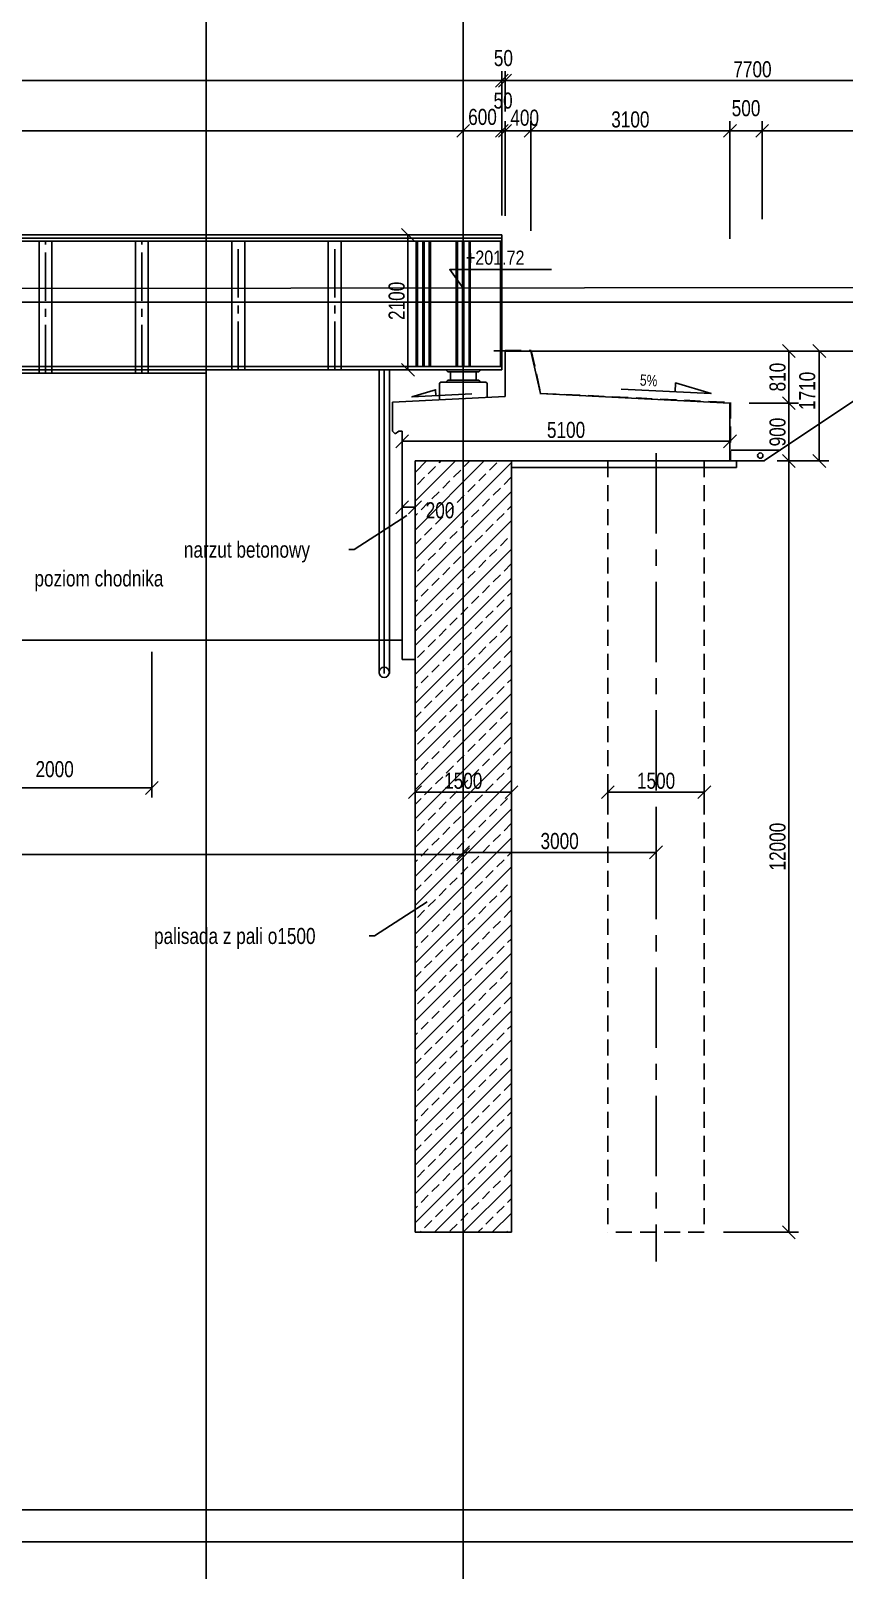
# Model space of a CAD drawing. Header units: millimetres. Extents: x -1069826 to 2704411, y -432732 to 412301.
# Drawn here: x 345109 to 357764, y -39423 to -15473 of the extents above; entities that cross this region are included whole.
import ezdxf
from ezdxf.enums import TextEntityAlignment as Align

# ---------------------------------------------------------------- set-up
doc = ezdxf.new("R2010")
doc.units = ezdxf.units.MM
doc.header["$LTSCALE"] = 1000
doc.header["$MEASUREMENT"] = 0
for name, pattern in [('CENTER', [2, 1.25, -0.25, 0.25, -0.25]), ('CENTER2', [1.125, 0.75, -0.125, 0.125, -0.125]), ('HIDDEN', [0.375, 0.25, -0.125])]:
    doc.linetypes.add(name, pattern=pattern)
for name, color, linetype in [('0-RA0-W', 7, 'Continuous'), ('0-RAM-L', 7, 'Continuous'), ('0-RAM-T', 7, 'Continuous'), ('0-T', 7, 'Continuous'), ('0-T0-T', 7, 'Continuous'), ('00XX00-S', 7, 'Continuous'), ('WIADUKT', 7, 'Continuous')]:
    doc.layers.add(name, color=color, linetype=linetype)
doc.styles.add('CDMSTYLE', font='CDMSIMPL', dxfattribs={"width": 0.8, "bigfont": 'CDMBIGPL'})
doc.dimstyles.new('CDMOG-MM-100', dxfattribs={"dimscale": 100, "dimtxt": 2.5, "dimasz": 2, "dimexe": 1.5, "dimexo": 3, "dimgap": 0.5, "dimtad": 1, "dimdec": 0, "dimrnd": 1, "dimzin": 1, "dimdsep": 46, "dimtxsty": 'CDMSTYLE', "dimblk": 'OBLIQUE', "dimblk1": 'OBLIQUE', "dimblk2": 'OBLIQUE', "dimsah": 1, "dimcen": -2.5, "dimclrd": 9, "dimclre": 9, "dimclrt": 9, "dimadec": 0, "dimazin": 0, "dimtfac": 1, "dimtmove": 2, "dimatfit": 3, "dimldrblk": 'OBLIQUE', "dimfxl": 1, "dimtvp": 1, "dimtolj": 1, "dimtzin": 0, "dimarcsym": 0})

# ---------------------------------------------------------------- blocks, each defined once
blk = doc.blocks.new('_OBLIQUE')
at = {"color": 0, "linetype": 'ByBlock'}
blk.add_line((-0.5, -0.5), (0.5, 0.5), dxfattribs=at)
blk = doc.blocks.new('*D419')
at = {"color": 9, "linetype": 'ByBlock', "transparency": 16777216}
for p, q in [((356812, -22166), (357053, -22166)), ((356903, -34166), (356903, -22166)), ((355887, -34166), (357053, -34166))]:
    blk.add_line(p, q, dxfattribs=at)
at = {"layer": 'Defpoints', "color": 0, "linetype": 'ByBlock', "transparency": 16777216}
for p in [(356512, -22166), (356903, -22166), (355587, -34166)]:
    blk.add_point(p, dxfattribs=at)
at = {"color": 9, "linetype": 'ByBlock', "transparency": 16777216, "xscale": 200, "yscale": 200, "zscale": 200}
for p, rotation in [((356903, -22166), 90), ((356903, -34166), 270)]:
    blk.add_blockref('_OBLIQUE', p, dxfattribs=dict(at, rotation=rotation))
at = {"color": 9, "linetype": 'ByBlock', "transparency": 16777216, "insert": (356728, -28166), "char_height": 250, "attachment_point": 5, "rotation": 90, "style": 'CDMSTYLE'}
blk.add_mtext('\\A1;12000', dxfattribs=at)
blk = doc.blocks.new('*D395')
at = {"color": 9, "linetype": 'ByBlock', "transparency": 16777216}
for p, q in [((346992, -25133), (346992, -27403)), ((343741, -26498), (343741, -27403)), ((346992, -27253), (343741, -27253))]:
    blk.add_line(p, q, dxfattribs=at)
at = {"layer": 'Defpoints', "color": 0, "linetype": 'ByBlock', "transparency": 16777216}
for p in [(346992, -24833), (343741, -26198), (343741, -27253)]:
    blk.add_point(p, dxfattribs=at)
at = {"color": 9, "linetype": 'ByBlock', "transparency": 16777216, "xscale": 200, "yscale": 200, "zscale": 200, "rotation": 180}
blk.add_blockref('_OBLIQUE', (343741, -27253), dxfattribs=at)
at = {"color": 9, "linetype": 'ByBlock', "transparency": 16777216, "xscale": 200, "yscale": 200, "zscale": 200}
blk.add_blockref('_OBLIQUE', (346992, -27253), dxfattribs=at)
at = {"color": 9, "linetype": 'ByBlock', "transparency": 16777216, "insert": (345480, -26962), "char_height": 250, "attachment_point": 5, "style": 'CDMSTYLE'}
blk.add_mtext('\\A1;2000', dxfattribs=at)
blk = doc.blocks.new('*D410')
at = {"color": 9, "linetype": 'ByBlock', "transparency": 16777216}
for p, q in [((351837, -27466), (351837, -28437)), ((320837, -28287), (351837, -28287))]:
    blk.add_line(p, q, dxfattribs=at)
at = {"layer": 'Defpoints', "color": 0, "linetype": 'ByBlock', "transparency": 16777216}
for p in [(351837, -27166), (320837, -27321), (351837, -28287)]:
    blk.add_point(p, dxfattribs=at)
at = {"color": 9, "linetype": 'ByBlock', "transparency": 16777216, "xscale": 200, "yscale": 200, "zscale": 200, "rotation": 180}
blk.add_blockref('_OBLIQUE', (320837, -28287), dxfattribs=at)
at = {"color": 9, "linetype": 'ByBlock', "transparency": 16777216, "xscale": 200, "yscale": 200, "zscale": 200}
blk.add_blockref('_OBLIQUE', (351837, -28287), dxfattribs=at)
at = {"color": 9, "linetype": 'ByBlock', "transparency": 16777216, "insert": (336337, -28112), "char_height": 250, "attachment_point": 5, "style": 'CDMSTYLE'}
blk.add_mtext('\\A1;31000', dxfattribs=at)
blk = doc.blocks.new('*D422')
at = {"color": 9, "linetype": 'ByBlock', "transparency": 16777216}
for p, q in [((351837, -27589), (351837, -28405)), ((354837, -27589), (354837, -28405)), ((354837, -28255), (351837, -28255))]:
    blk.add_line(p, q, dxfattribs=at)
at = {"layer": 'Defpoints', "color": 0, "linetype": 'ByBlock', "transparency": 16777216}
for p in [(351837, -27289), (354837, -27289), (351837, -28255)]:
    blk.add_point(p, dxfattribs=at)
at = {"color": 9, "linetype": 'ByBlock', "transparency": 16777216, "xscale": 200, "yscale": 200, "zscale": 200, "rotation": 180}
blk.add_blockref('_OBLIQUE', (351837, -28255), dxfattribs=at)
at = {"color": 9, "linetype": 'ByBlock', "transparency": 16777216, "xscale": 200, "yscale": 200, "zscale": 200}
blk.add_blockref('_OBLIQUE', (354837, -28255), dxfattribs=at)
at = {"color": 9, "linetype": 'ByBlock', "transparency": 16777216, "insert": (353337, -28080), "char_height": 250, "attachment_point": 5, "style": 'CDMSTYLE'}
blk.add_mtext('\\A1;3000', dxfattribs=at)
blk = doc.blocks.new('*D421')
at = {"color": 9, "linetype": 'ByBlock', "transparency": 16777216}
for p, q in [((354087, -27458), (354087, -27168)), ((355587, -27458), (355587, -27168)), ((355587, -27318), (354087, -27318))]:
    blk.add_line(p, q, dxfattribs=at)
at = {"layer": 'Defpoints', "color": 0, "linetype": 'ByBlock', "transparency": 16777216}
for p in [(354087, -27318), (354087, -27758), (355587, -27758)]:
    blk.add_point(p, dxfattribs=at)
at = {"color": 9, "linetype": 'ByBlock', "transparency": 16777216, "xscale": 200, "yscale": 200, "zscale": 200, "rotation": 180}
blk.add_blockref('_OBLIQUE', (354087, -27318), dxfattribs=at)
at = {"color": 9, "linetype": 'ByBlock', "transparency": 16777216, "xscale": 200, "yscale": 200, "zscale": 200}
blk.add_blockref('_OBLIQUE', (355587, -27318), dxfattribs=at)
at = {"color": 9, "linetype": 'ByBlock', "transparency": 16777216, "insert": (354837, -27143), "char_height": 250, "attachment_point": 5, "style": 'CDMSTYLE'}
blk.add_mtext('\\A1;1500', dxfattribs=at)
blk = doc.blocks.new('*D420')
at = {"color": 9, "linetype": 'ByBlock', "transparency": 16777216}
for p, q in [((351087, -27458), (351087, -27168)), ((352587, -27458), (352587, -27168)), ((352587, -27318), (351087, -27318))]:
    blk.add_line(p, q, dxfattribs=at)
at = {"layer": 'Defpoints', "color": 0, "linetype": 'ByBlock', "transparency": 16777216}
for p in [(351087, -27318), (351087, -27758), (352587, -27758)]:
    blk.add_point(p, dxfattribs=at)
at = {"color": 9, "linetype": 'ByBlock', "transparency": 16777216, "xscale": 200, "yscale": 200, "zscale": 200, "rotation": 180}
blk.add_blockref('_OBLIQUE', (351087, -27318), dxfattribs=at)
at = {"color": 9, "linetype": 'ByBlock', "transparency": 16777216, "xscale": 200, "yscale": 200, "zscale": 200}
blk.add_blockref('_OBLIQUE', (352587, -27318), dxfattribs=at)
at = {"color": 9, "linetype": 'ByBlock', "transparency": 16777216, "insert": (351837, -27143), "char_height": 250, "attachment_point": 5, "style": 'CDMSTYLE'}
blk.add_mtext('\\A1;1500', dxfattribs=at)
blk = doc.blocks.new('*D405')
at = {"color": 9, "linetype": 'ByBlock', "transparency": 16777216}
for p, q in [((320237, -16579), (320237, -16099)), ((320237, -16249), (352437, -16249)), ((352437, -17213), (352437, -16099))]:
    blk.add_line(p, q, dxfattribs=at)
at = {"layer": 'Defpoints', "color": 0, "linetype": 'ByBlock', "transparency": 16777216}
for p in [(352437, -16249), (320237, -16879), (352437, -17513)]:
    blk.add_point(p, dxfattribs=at)
at = {"color": 9, "linetype": 'ByBlock', "transparency": 16777216, "xscale": 200, "yscale": 200, "zscale": 200, "rotation": 180}
blk.add_blockref('_OBLIQUE', (320237, -16249), dxfattribs=at)
at = {"color": 9, "linetype": 'ByBlock', "transparency": 16777216, "xscale": 200, "yscale": 200, "zscale": 200}
blk.add_blockref('_OBLIQUE', (352437, -16249), dxfattribs=at)
at = {"color": 9, "linetype": 'ByBlock', "transparency": 16777216, "insert": (336337, -16074), "char_height": 250, "attachment_point": 5, "style": 'CDMSTYLE'}
blk.add_mtext('\\A1;\\C1;32200', dxfattribs=at)
blk = doc.blocks.new('*D397')
at = {"color": 9, "linetype": 'ByBlock', "transparency": 16777216}
for p, q in [((351837, -17731), (351837, -16879)), ((320837, -17029), (351837, -17029))]:
    blk.add_line(p, q, dxfattribs=at)
at = {"layer": 'Defpoints', "color": 0, "linetype": 'ByBlock', "transparency": 16777216}
for p in [(351837, -17029), (320837, -18031), (351837, -18031)]:
    blk.add_point(p, dxfattribs=at)
at = {"color": 9, "linetype": 'ByBlock', "transparency": 16777216, "xscale": 200, "yscale": 200, "zscale": 200, "rotation": 180}
blk.add_blockref('_OBLIQUE', (320837, -17029), dxfattribs=at)
at = {"color": 9, "linetype": 'ByBlock', "transparency": 16777216, "xscale": 200, "yscale": 200, "zscale": 200}
blk.add_blockref('_OBLIQUE', (351837, -17029), dxfattribs=at)
at = {"color": 9, "linetype": 'ByBlock', "transparency": 16777216, "insert": (336337, -16854), "char_height": 250, "attachment_point": 5, "style": 'CDMSTYLE'}
blk.add_mtext('\\A1;\\C1;31000', dxfattribs=at)
blk = doc.blocks.new('A$C5BA010C1')
at = {"layer": '0-T', "color": 1, "linetype": 'Continuous'}
blk.add_circle((84, 84), 83.7, dxfattribs=at)
blk = doc.blocks.new('*D435')
at = {"color": 9, "linetype": 'ByBlock', "transparency": 16777216}
for p, q in [((351837, -17731), (351837, -16879)), ((352437, -18348), (352437, -16879)), ((352437, -17029), (351837, -17029))]:
    blk.add_line(p, q, dxfattribs=at)
at = {"layer": 'Defpoints', "color": 0, "linetype": 'ByBlock', "transparency": 16777216}
for p in [(351837, -17029), (351837, -18031), (352437, -18648)]:
    blk.add_point(p, dxfattribs=at)
at = {"color": 9, "linetype": 'ByBlock', "transparency": 16777216, "xscale": 200, "yscale": 200, "zscale": 200, "rotation": 180}
blk.add_blockref('_OBLIQUE', (351837, -17029), dxfattribs=at)
at = {"color": 9, "linetype": 'ByBlock', "transparency": 16777216, "xscale": 200, "yscale": 200, "zscale": 200}
blk.add_blockref('_OBLIQUE', (352437, -17029), dxfattribs=at)
at = {"color": 9, "linetype": 'ByBlock', "transparency": 16777216, "insert": (352137, -16815), "char_height": 250, "attachment_point": 5, "style": 'CDMSTYLE'}
blk.add_mtext('\\A1;600', dxfattribs=at)
blk = doc.blocks.new('*D434')
at = {"color": 9, "linetype": 'ByBlock', "transparency": 16777216}
for p, q in [((352487, -18354), (352487, -16879)), ((352437, -17029), (352237, -17029)), ((352437, -17029), (352487, -17029)), ((352437, -17029), (352487, -17029)), ((352487, -17029), (352687, -17029))]:
    blk.add_line(p, q, dxfattribs=at)
at = {"layer": 'Defpoints', "color": 0, "linetype": 'ByBlock', "transparency": 16777216}
for p in [(352487, -17029), (352437, -18648), (352487, -18654)]:
    blk.add_point(p, dxfattribs=at)
at = {"color": 9, "linetype": 'ByBlock', "transparency": 16777216, "xscale": 200, "yscale": 200, "zscale": 200}
blk.add_blockref('_OBLIQUE', (352437, -17029), dxfattribs=at)
at = {"color": 9, "linetype": 'ByBlock', "transparency": 16777216, "xscale": 200, "yscale": 200, "zscale": 200, "rotation": 180}
blk.add_blockref('_OBLIQUE', (352487, -17029), dxfattribs=at)
at = {"color": 9, "linetype": 'ByBlock', "transparency": 16777216, "insert": (352457, -16561), "char_height": 250, "attachment_point": 5, "style": 'CDMSTYLE'}
blk.add_mtext('\\A1;50', dxfattribs=at)
blk = doc.blocks.new('*D433')
at = {"color": 9, "linetype": 'ByBlock', "transparency": 16777216}
for p, q in [((352887, -18586), (352887, -16879)), ((352487, -17029), (352887, -17029))]:
    blk.add_line(p, q, dxfattribs=at)
at = {"layer": 'Defpoints', "color": 0, "linetype": 'ByBlock', "transparency": 16777216}
for p in [(352887, -17029), (352887, -18886), (352487, -20456)]:
    blk.add_point(p, dxfattribs=at)
at = {"color": 9, "linetype": 'ByBlock', "transparency": 16777216, "xscale": 200, "yscale": 200, "zscale": 200, "rotation": 180}
blk.add_blockref('_OBLIQUE', (352487, -17029), dxfattribs=at)
at = {"color": 9, "linetype": 'ByBlock', "transparency": 16777216, "xscale": 200, "yscale": 200, "zscale": 200}
blk.add_blockref('_OBLIQUE', (352887, -17029), dxfattribs=at)
at = {"color": 9, "linetype": 'ByBlock', "transparency": 16777216, "insert": (352793, -16827), "char_height": 250, "attachment_point": 5, "style": 'CDMSTYLE'}
blk.add_mtext('\\A1;400', dxfattribs=at)
blk = doc.blocks.new('*D432')
at = {"color": 9, "linetype": 'ByBlock', "transparency": 16777216}
for p, q in [((352437, -16249), (352237, -16249)), ((352437, -16579), (352437, -16099)), ((352487, -16249), (352437, -16249)), ((352487, -16249), (352437, -16249)), ((352487, -16481), (352487, -16099)), ((352487, -16249), (352687, -16249))]:
    blk.add_line(p, q, dxfattribs=at)
at = {"layer": 'Defpoints', "color": 0, "linetype": 'ByBlock', "transparency": 16777216}
for p in [(352437, -16249), (352437, -16879), (352487, -16781)]:
    blk.add_point(p, dxfattribs=at)
at = {"color": 9, "linetype": 'ByBlock', "transparency": 16777216, "xscale": 200, "yscale": 200, "zscale": 200}
blk.add_blockref('_OBLIQUE', (352437, -16249), dxfattribs=at)
at = {"color": 9, "linetype": 'ByBlock', "transparency": 16777216, "xscale": 200, "yscale": 200, "zscale": 200, "rotation": 180}
blk.add_blockref('_OBLIQUE', (352487, -16249), dxfattribs=at)
at = {"color": 9, "linetype": 'ByBlock', "transparency": 16777216, "insert": (352462, -15899), "char_height": 250, "attachment_point": 5, "style": 'CDMSTYLE'}
blk.add_mtext('\\A1;50', dxfattribs=at)
blk = doc.blocks.new('*D431')
at = {"color": 9, "linetype": 'ByBlock', "transparency": 16777216}
for p, q in [((352887, -18086), (352887, -16879)), ((355987, -18708), (355987, -16879)), ((352887, -17029), (355987, -17029))]:
    blk.add_line(p, q, dxfattribs=at)
at = {"layer": 'Defpoints', "color": 0, "linetype": 'ByBlock', "transparency": 16777216}
for p in [(355987, -17029), (352887, -18386), (355987, -19008)]:
    blk.add_point(p, dxfattribs=at)
at = {"color": 9, "linetype": 'ByBlock', "transparency": 16777216, "xscale": 200, "yscale": 200, "zscale": 200, "rotation": 180}
blk.add_blockref('_OBLIQUE', (352887, -17029), dxfattribs=at)
at = {"color": 9, "linetype": 'ByBlock', "transparency": 16777216, "xscale": 200, "yscale": 200, "zscale": 200}
blk.add_blockref('_OBLIQUE', (355987, -17029), dxfattribs=at)
at = {"color": 9, "linetype": 'ByBlock', "transparency": 16777216, "insert": (354437, -16854), "char_height": 250, "attachment_point": 5, "style": 'CDMSTYLE'}
blk.add_mtext('\\A1;3100', dxfattribs=at)
blk = doc.blocks.new('*D430')
at = {"color": 9, "linetype": 'ByBlock', "transparency": 16777216}
for p, q in [((355987, -18001), (355987, -16879)), ((356487, -18406), (356487, -16879)), ((355987, -17029), (356487, -17029))]:
    blk.add_line(p, q, dxfattribs=at)
at = {"layer": 'Defpoints', "color": 0, "linetype": 'ByBlock', "transparency": 16777216}
for p in [(356487, -17029), (355987, -18301), (356487, -18706)]:
    blk.add_point(p, dxfattribs=at)
at = {"color": 9, "linetype": 'ByBlock', "transparency": 16777216, "xscale": 200, "yscale": 200, "zscale": 200, "rotation": 180}
blk.add_blockref('_OBLIQUE', (355987, -17029), dxfattribs=at)
at = {"color": 9, "linetype": 'ByBlock', "transparency": 16777216, "xscale": 200, "yscale": 200, "zscale": 200}
blk.add_blockref('_OBLIQUE', (356487, -17029), dxfattribs=at)
at = {"color": 9, "linetype": 'ByBlock', "transparency": 16777216, "insert": (356237, -16679), "char_height": 250, "attachment_point": 5, "style": 'CDMSTYLE'}
blk.add_mtext('\\A1;500', dxfattribs=at)
blk = doc.blocks.new('*D429')
at = {"color": 9, "linetype": 'ByBlock', "transparency": 16777216}
for p, q in [((356487, -17906), (356487, -16879)), ((360187, -19396), (360187, -16879)), ((356487, -17029), (360187, -17029))]:
    blk.add_line(p, q, dxfattribs=at)
at = {"layer": 'Defpoints', "color": 0, "linetype": 'ByBlock', "transparency": 16777216}
for p in [(360187, -17029), (356487, -18206), (360187, -19696)]:
    blk.add_point(p, dxfattribs=at)
at = {"color": 9, "linetype": 'ByBlock', "transparency": 16777216, "xscale": 200, "yscale": 200, "zscale": 200, "rotation": 180}
blk.add_blockref('_OBLIQUE', (356487, -17029), dxfattribs=at)
at = {"color": 9, "linetype": 'ByBlock', "transparency": 16777216, "xscale": 200, "yscale": 200, "zscale": 200}
blk.add_blockref('_OBLIQUE', (360187, -17029), dxfattribs=at)
at = {"color": 9, "linetype": 'ByBlock', "transparency": 16777216, "insert": (358337, -16854), "char_height": 250, "attachment_point": 5, "style": 'CDMSTYLE'}
blk.add_mtext('\\A1;3700', dxfattribs=at)
blk = doc.blocks.new('*D428')
at = {"color": 9, "linetype": 'ByBlock', "transparency": 16777216}
for p, q in [((352487, -16729), (352487, -16099)), ((360187, -16249), (352487, -16249)), ((360187, -17932), (360187, -16099))]:
    blk.add_line(p, q, dxfattribs=at)
at = {"layer": 'Defpoints', "color": 0, "linetype": 'ByBlock', "transparency": 16777216}
for p in [(352487, -16249), (352487, -17029), (360187, -18232)]:
    blk.add_point(p, dxfattribs=at)
at = {"color": 9, "linetype": 'ByBlock', "transparency": 16777216, "xscale": 200, "yscale": 200, "zscale": 200, "rotation": 180}
blk.add_blockref('_OBLIQUE', (352487, -16249), dxfattribs=at)
at = {"color": 9, "linetype": 'ByBlock', "transparency": 16777216, "xscale": 200, "yscale": 200, "zscale": 200}
blk.add_blockref('_OBLIQUE', (360187, -16249), dxfattribs=at)
at = {"color": 9, "linetype": 'ByBlock', "transparency": 16777216, "insert": (356337, -16074), "char_height": 250, "attachment_point": 5, "style": 'CDMSTYLE'}
blk.add_mtext('\\A1;7700', dxfattribs=at)
blk = doc.blocks.new('*D427')
at = {"color": 9, "linetype": 'ByBlock', "transparency": 16777216}
for p, q in [((356236, -20456), (357526, -20456)), ((357376, -22166), (357376, -20456)), ((356723, -22166), (357526, -22166))]:
    blk.add_line(p, q, dxfattribs=at)
at = {"layer": 'Defpoints', "color": 0, "linetype": 'ByBlock', "transparency": 16777216}
for p in [(355936, -20456), (357376, -20456), (356423, -22166)]:
    blk.add_point(p, dxfattribs=at)
at = {"color": 9, "linetype": 'ByBlock', "transparency": 16777216, "xscale": 200, "yscale": 200, "zscale": 200}
for p, rotation in [((357376, -20456), 90), ((357376, -22166), 270)]:
    blk.add_blockref('_OBLIQUE', p, dxfattribs=dict(at, rotation=rotation))
at = {"color": 9, "linetype": 'ByBlock', "transparency": 16777216, "insert": (357190, -21075), "char_height": 250, "attachment_point": 5, "rotation": 90, "style": 'CDMSTYLE'}
blk.add_mtext('\\A1;1710', dxfattribs=at)
blk = doc.blocks.new('*D426')
at = {"color": 9, "linetype": 'ByBlock', "transparency": 16777216}
for p, q in [((356287, -21266), (357053, -21266)), ((356903, -22166), (356903, -21266)), ((356812, -22166), (357053, -22166))]:
    blk.add_line(p, q, dxfattribs=at)
at = {"layer": 'Defpoints', "color": 0, "linetype": 'ByBlock', "transparency": 16777216}
for p in [(355987, -21266), (356903, -21266), (356512, -22166)]:
    blk.add_point(p, dxfattribs=at)
at = {"color": 9, "linetype": 'ByBlock', "transparency": 16777216, "xscale": 200, "yscale": 200, "zscale": 200}
for p, rotation in [((356903, -21266), 90), ((356903, -22166), 270)]:
    blk.add_blockref('_OBLIQUE', p, dxfattribs=dict(at, rotation=rotation))
at = {"color": 9, "linetype": 'ByBlock', "transparency": 16777216, "insert": (356728, -21716), "char_height": 250, "attachment_point": 5, "rotation": 90, "style": 'CDMSTYLE'}
blk.add_mtext('\\A1;900', dxfattribs=at)
blk = doc.blocks.new('*D425')
at = {"color": 9, "linetype": 'ByBlock', "transparency": 16777216}
for p, q in [((355903, -20456), (357053, -20456)), ((356903, -21266), (356903, -20456)), ((356287, -21266), (357053, -21266))]:
    blk.add_line(p, q, dxfattribs=at)
at = {"layer": 'Defpoints', "color": 0, "linetype": 'ByBlock', "transparency": 16777216}
for p in [(355603, -20456), (356903, -20456), (355987, -21266)]:
    blk.add_point(p, dxfattribs=at)
at = {"color": 9, "linetype": 'ByBlock', "transparency": 16777216, "xscale": 200, "yscale": 200, "zscale": 200}
for p, rotation in [((356903, -20456), 90), ((356903, -21266), 270)]:
    blk.add_blockref('_OBLIQUE', p, dxfattribs=dict(at, rotation=rotation))
at = {"color": 9, "linetype": 'ByBlock', "transparency": 16777216, "insert": (356728, -20861), "char_height": 250, "attachment_point": 5, "rotation": 90, "style": 'CDMSTYLE'}
blk.add_mtext('\\A1;810', dxfattribs=at)
blk = doc.blocks.new('*D424')
at = {"color": 9, "linetype": 'ByBlock', "transparency": 16777216}
for p, q in [((350887, -21859), (355987, -21859)), ((350887, -22003), (350887, -22009)), ((355987, -21812), (355987, -22009))]:
    blk.add_line(p, q, dxfattribs=at)
at = {"layer": 'Defpoints', "color": 0, "linetype": 'ByBlock', "transparency": 16777216}
for p in [(355987, -21512), (350887, -21703), (355987, -21859)]:
    blk.add_point(p, dxfattribs=at)
at = {"color": 9, "linetype": 'ByBlock', "transparency": 16777216, "xscale": 200, "yscale": 200, "zscale": 200, "rotation": 180}
blk.add_blockref('_OBLIQUE', (350887, -21859), dxfattribs=at)
at = {"color": 9, "linetype": 'ByBlock', "transparency": 16777216, "xscale": 200, "yscale": 200, "zscale": 200}
blk.add_blockref('_OBLIQUE', (355987, -21859), dxfattribs=at)
at = {"color": 9, "linetype": 'ByBlock', "transparency": 16777216, "insert": (353437, -21684), "char_height": 250, "attachment_point": 5, "style": 'CDMSTYLE'}
blk.add_mtext('\\A1;5100', dxfattribs=at)
blk = doc.blocks.new('*D423')
at = {"color": 9, "linetype": 'ByBlock', "transparency": 16777216}
for p, q in [((350887, -22503), (350887, -23037)), ((351087, -22498), (351087, -23037)), ((351087, -22887), (350887, -22887))]:
    blk.add_line(p, q, dxfattribs=at)
at = {"layer": 'Defpoints', "color": 0, "linetype": 'ByBlock', "transparency": 16777216}
for p in [(350887, -22203), (351087, -22198), (350887, -22887)]:
    blk.add_point(p, dxfattribs=at)
at = {"color": 9, "linetype": 'ByBlock', "transparency": 16777216, "xscale": 200, "yscale": 200, "zscale": 200, "rotation": 180}
blk.add_blockref('_OBLIQUE', (350887, -22887), dxfattribs=at)
at = {"color": 9, "linetype": 'ByBlock', "transparency": 16777216, "xscale": 200, "yscale": 200, "zscale": 200}
blk.add_blockref('_OBLIQUE', (351087, -22887), dxfattribs=at)
at = {"color": 9, "linetype": 'ByBlock', "transparency": 16777216, "insert": (351476, -22935), "char_height": 250, "attachment_point": 5, "style": 'CDMSTYLE'}
blk.add_mtext('\\A1;200', dxfattribs=at)
blk = doc.blocks.new('00KOTA1')
at = {"color": 0, "linetype": 'Continuous'}
blk.add_lwpolyline([(13.74, 2.86), (-2.11, 2.86), (0, 0), (0, 6.11)], dxfattribs=at)
at = {"color": 0, "linetype": 'Continuous', "style": 'CDMSTYLE', "width": 0.85}
blk.add_attdef('%%P000.000', (0.42, 3.63), '', height=2.2, dxfattribs=at)
blk = doc.blocks.new('*D407')
at = {"color": 9, "linetype": 'ByBlock', "transparency": 16777216}
for p, q in [((350324, -18648), (351127, -18648)), ((350977, -20748), (350977, -18648)), ((350549, -20748), (351127, -20748))]:
    blk.add_line(p, q, dxfattribs=at)
at = {"layer": 'Defpoints', "color": 0, "linetype": 'ByBlock', "transparency": 16777216}
for p in [(350024, -18648), (350977, -18648), (350249, -20748)]:
    blk.add_point(p, dxfattribs=at)
at = {"color": 9, "linetype": 'ByBlock', "transparency": 16777216, "xscale": 200, "yscale": 200, "zscale": 200}
for p, rotation in [((350977, -18648), 90), ((350977, -20748), 270)]:
    blk.add_blockref('_OBLIQUE', p, dxfattribs=dict(at, rotation=rotation))
at = {"color": 9, "linetype": 'ByBlock', "transparency": 16777216, "insert": (350802, -19675), "char_height": 250, "attachment_point": 5, "rotation": 90, "style": 'CDMSTYLE'}
blk.add_mtext('\\A1;2100', dxfattribs=at)

msp = doc.modelspace()

# ---------------------------------------------------------------- hatches: boundary and pattern name
at = {"layer": '0-T', "linetype": 'Continuous'}
h = msp.add_hatch(dxfattribs=at)
h.set_pattern_fill('ANSI33', color=40, scale=50, angle=90, style=0)
h.set_pattern_definition([(45, (384856.24, -221164.17), (224.5064, -224.5064), []), (45, (384856.24, -220939.67), (224.5064, -224.5064), [158.75, -79.375])])
h.paths.add_polyline_path([(351837.2603, -22165.6844), (352587.2603, -22165.6844), (352587.2603, -34165.9892), (351837.2603, -34165.9892)])
h.paths.add_polyline_path([(351087.2603, -22165.6844), (351837.2603, -22165.6844), (351837.2603, -34165.9892), (351087.2603, -34165.9892)])
h.paths.add_polyline_path([(352233.0936, -26955.97), (351441.4269, -26955.97), (351441.4269, -27330.97), (352233.0936, -27330.97)], flags=9)
h.paths.add_polyline_path([(351796.0023, -22715.783), (351156.7166, -22715.783), (351156.7166, -23090.783), (351796.0023, -23090.783)], flags=24)

# ---------------------------------------------------------------- linework, layer by layer
at = {"color": 1, "linetype": 'CENTER'}
for p, q in [((351837.2603, -18031.4283), (351837.2603, -34630.1421)), ((354837.2603, -22045.1791), (354837.2603, -34619.5332))]:
    msp.add_line(p, q, dxfattribs=at)
at = {"color": 3, "linetype": 'Continuous'}
for p, q in [((312457.9949, -19696.1741), (362789.5257, -19696.1741)), ((343241.4415, -24954.2448), (350887.2603, -24954.2802))]:
    msp.add_line(p, q, dxfattribs=at)
at = {"layer": '0-RAM-L', "color": 3, "linetype": 'Continuous'}
for points in [[(306821.9829, -38982.0875), (384843.1402, -38982.0875), (384843.1402, -9282.0875), (306821.9829, -9282.0875)], [(307321.9829, -38482.0875), (384343.1402, -38482.0875), (384343.1402, -9782.0875), (307321.9829, -9782.0875)]]:
    msp.add_lwpolyline(points, close=True, dxfattribs=at)
at = {"layer": '0-RAM-T', "color": 4, "linetype": 'Continuous'}
msp.add_line((352612.7315, -20451.2954), (352312.7315, -20451.2954), dxfattribs=at)
at = {"layer": '0-RAM-T', "color": 1, "linetype": 'Continuous'}
msp.add_line((352877.2603, -20456.1741), (359076.5257, -20456.1741), dxfattribs=at)
at = {"layer": '0-RAM-T', "color": 9, "linetype": 'Continuous'}
msp.add_line((356774.8857, -21997.2674), (356007.2603, -21997.2674), dxfattribs=at)
at = {"layer": '0-T', "color": 9, "linetype": 'Continuous'}
for p, q in [((320237.2603, -18647.6844), (352437.2603, -18647.6844)), ((352437.2603, -19496.1741), (352437.2603, -18647.6844)), ((320237.2603, -18697.6844), (352437.2603, -18697.6844)), ((320237.2603, -18747.6844), (352437.2603, -18747.6844)), ((352437.2603, -20747.6844), (352437.2603, -20461.1741)), ((320237.2603, -20697.6844), (352437.2603, -20697.6844)), ((324837.2603, -20797.6844), (347837.2603, -20797.6844)), ((351637.2603, -20777.6844), (351637.2603, -20907.6844)), ((352037.2603, -20777.6844), (352037.2603, -20907.6844)), ((351487.2603, -20937.6844), (351467.2603, -20957.6844)), ((351467.2603, -20957.6844), (351467.2603, -21215.1844)), ((351487.2603, -20937.6844), (351837.2603, -20937.6844)), ((352187.2603, -20937.6844), (351837.2603, -20937.6844)), ((352207.2603, -20957.6844), (352187.2603, -20937.6844)), ((352207.2603, -20957.6844), (352207.2603, -21180.1844)), ((355587.2603, -22265.6844), (352587.2603, -22265.6844)), ((356087.2603, -22265.6844), (355587.2603, -22265.6844)), ((356087.2603, -22265.6844), (356087.2603, -22165.6844))]:
    msp.add_line(p, q, dxfattribs=at)
at = {"layer": '0-T', "color": 1, "linetype": 'Continuous'}
for p, q in [((308783.3225, -19529.266), (364054.4214, -19460.227)), ((360216.5257, -19696.1741), (356512.2603, -22165.6844)), ((355997.2603, -22165.6844), (356522.2603, -22165.6844))]:
    msp.add_line(p, q, dxfattribs=at)
at = {"layer": '0-T', "color": 9, "linetype": 'HIDDEN'}
for p, q in [((352437.2603, -20461.1741), (352437.2603, -19496.1741)), ((351837.2603, -21351.0448), (351837.2603, -20465.1741))]:
    msp.add_line(p, q, dxfattribs=at)
at = {"layer": '0-T', "color": 40, "linetype": 'CENTER2'}
msp.add_line((351837.2603, -20033.5342), (351837.2603, -20743.5791), dxfattribs=at)
at = {"layer": '0-T', "color": 3, "linetype": 'Continuous'}
msp.add_line((352437.2603, -20457.1741), (352437.2603, -20697.6844), dxfattribs=at)
at = {"layer": '0-T', "color": 3, "linetype": 'HIDDEN'}
for p, q in [((352487.2603, -20446.1741), (352895.3432, -20446.1741)), ((352895.3432, -20446.1741), (353040.6191, -21113.9743)), ((353030.6191, -21113.9743), (355997.2603, -21256.1719)), ((355997.2603, -21256.1719), (355997.2603, -22165.6844))]:
    msp.add_line(p, q, dxfattribs=at)
at = {"layer": '0-T', "color": 2, "linetype": 'Continuous'}
for p, q in [((352887.2603, -20456.1741), (352487.2603, -20456.1741)), ((352487.2603, -21165.1844), (352487.2603, -20456.1741)), ((353037.2603, -21117.6844), (352887.2603, -20456.1741)), ((352487.2603, -21165.1844), (350737.2603, -21252.6844)), ((353027.2603, -21117.6844), (355987.2603, -21265.6844)), ((355987.2603, -22165.6844), (355987.2603, -21265.6844)), ((350887.2603, -21702.6844), (350887.2603, -25254.2802)), ((351087.2603, -22165.6844), (351087.2603, -34165.9892)), ((355987.2603, -22165.6844), (351087.2603, -22165.6844)), ((352587.2603, -22165.6844), (352587.2603, -34165.9892)), ((350887.2593, -25254.2802), (351087.2593, -25254.2802)), ((352587.2603, -34165.9892), (351087.2603, -34165.9892))]:
    msp.add_line(p, q, dxfattribs=at)
at = {"layer": '0-T', "color": 40, "linetype": 'Continuous'}
for p, q in [((350527.2603, -25470.259), (350527.2603, -20747.6844)), ((350607.2603, -25470.259), (350607.2603, -20747.6844)), ((350687.2603, -25470.259), (350687.2603, -20747.6844)), ((356087.2603, -22165.6844), (355987.2603, -22165.6844))]:
    msp.add_line(p, q, dxfattribs=at)
at = {"layer": '0-T', "color": 2, "linetype": 'HIDDEN'}
for p, q in [((354087.2603, -22165.6844), (354087.2603, -34165.9892)), ((355587.2603, -22165.6844), (355587.2603, -34165.9892)), ((355587.2603, -34165.9892), (354087.2603, -34165.9892))]:
    msp.add_line(p, q, dxfattribs=at)
at = {"layer": '0-T', "color": 40, "linetype": 'Continuous'}
msp.add_circle((350607.2603, -25454.0387), 80, dxfattribs=at)
at = {"layer": '0-T0-T', "color": 9, "linetype": 'Continuous'}
msp.add_lwpolyline([(351971.0181, -21121.9519), (351038.8492, -21168.5604), (351407.0559, -21056.7001), (351411.7168, -21149.917)], dxfattribs=at)
at = {"layer": '0-T0-T', "color": 9, "linetype": 'Continuous', "extrusion": (0, 0, -1)}
msp.add_lwpolyline([(-354294.7756, -21048.8853), (-355693.0288, -21118.7979), (-355140.7188, -20951.0075), (-355133.7275, -21090.8329)], dxfattribs=at)
at = {"layer": '00XX00-S', "color": 9, "linetype": 'Continuous'}
for p, q in [((351597.2603, -20777.6844), (351562.97, -20743.3941)), ((351837.2603, -20747.6844), (351597.2603, -20747.6844)), ((351837.2603, -20777.6844), (351597.2603, -20777.6844)), ((351837.2603, -20747.6844), (352077.2603, -20747.6844)), ((351837.2603, -20777.6844), (352077.2603, -20777.6844)), ((352077.2603, -20777.6844), (352103.0922, -20751.8525)), ((351597.2603, -20907.6844), (351567.2603, -20937.6844)), ((351837.2603, -20907.6844), (351597.2603, -20907.6844)), ((351837.2603, -20907.6844), (352077.2603, -20907.6844)), ((352077.2603, -20907.6844), (352107.2603, -20937.6844))]:
    msp.add_line(p, q, dxfattribs=at)
at = {"layer": '00XX00-S', "color": 2, "linetype": 'Continuous'}
for p, q in [((350737.2603, -21652.6129), (350737.2603, -21252.6844)), ((350737.2603, -21252.6844), (350737.2603, -21702.6844)), ((350737.2603, -21702.6844), (350777.2603, -21742.6844)), ((350837.2603, -21702.6844), (350777.2603, -21742.6844)), ((350837.2603, -21702.6844), (350887.2603, -21702.6844))]:
    msp.add_line(p, q, dxfattribs=at)
at = {"layer": '00XX00-S', "color": 9, "linetype": 'Continuous', "flags": 128}
for points in [[(350058.5983, -23543.9347), (350138.3759, -23543.9347), (350957.2111, -23015.471)], [(350375.4521, -29554.2375), (350455.2297, -29554.2375), (351274.0649, -29025.7738)]]:
    msp.add_lwpolyline(points, dxfattribs=at)
at = {"layer": 'WIADUKT', "color": 6, "linetype": 'Continuous'}
for p, q in [((347837.2603, -59586.5423), (347837.2603, -812.6826)), ((351837.2603, -59586.5423), (351837.2603, -812.6826))]:
    msp.add_line(p, q, dxfattribs=at)
at = {"layer": 'WIADUKT', "color": 1, "linetype": 'Continuous'}
for p, q in [((345237.2603, -20797.6844), (345237.2603, -18747.6844)), ((345437.2603, -20797.6844), (345437.2603, -18747.6844)), ((346737.2603, -20797.6844), (346737.2603, -18747.6844)), ((346937.2603, -20797.6844), (346937.2603, -18747.6844)), ((348237.2603, -20747.6844), (348237.2603, -18747.6844)), ((348437.2603, -20747.6844), (348437.2603, -18747.6844)), ((349737.2603, -20747.6844), (349737.2603, -18747.6844)), ((349937.2603, -20747.6844), (349937.2603, -18747.6844)), ((351107.2603, -20697.6844), (351107.2603, -18747.6844)), ((351127.2603, -20697.6844), (351127.2603, -18747.6844)), ((351207.2603, -20697.6844), (351207.2603, -18747.6844)), ((351227.2603, -20697.6844), (351227.2603, -18747.6844)), ((351307.2603, -20697.6844), (351307.2603, -18747.6844)), ((351327.2603, -20697.6844), (351327.2603, -18747.6844)), ((351727.2603, -20697.6844), (351727.2603, -18747.6844)), ((351747.2603, -20697.6844), (351747.2603, -18747.6844)), ((351827.2603, -20697.6844), (351827.2603, -18747.6844)), ((351847.2603, -20697.6844), (351847.2603, -18747.6844)), ((351927.2603, -20697.6844), (351927.2603, -18747.6844)), ((351947.2603, -20697.6844), (351947.2603, -18747.6844)), ((352417.2603, -20697.6844), (352417.2603, -18747.6844)), ((352437.2603, -20697.6844), (352437.2603, -18747.6844))]:
    msp.add_line(p, q, dxfattribs=at)
at = {"layer": 'WIADUKT', "color": 40, "linetype": 'CENTER2'}
for p, q in [((345337.2603, -20797.6844), (345337.2603, -18747.6844)), ((346837.2603, -20797.6844), (346837.2603, -18747.6844)), ((348337.2603, -20747.6844), (348337.2603, -18747.6844)), ((349837.2603, -20747.6844), (349837.2603, -18747.6844)), ((351117.2603, -20697.6844), (351117.2603, -18747.6844)), ((351217.2603, -20697.6844), (351217.2603, -18747.6844)), ((351317.2603, -20697.6844), (351317.2603, -18747.6844)), ((351737.2603, -20697.6844), (351737.2603, -18747.6844)), ((351837.2603, -20697.6844), (351837.2603, -18747.6844)), ((351937.2603, -20697.6844), (351937.2603, -18747.6844)), ((352427.2603, -20697.6844), (352427.2603, -18747.6844))]:
    msp.add_line(p, q, dxfattribs=at)
at = {"layer": 'WIADUKT', "color": 9, "linetype": 'Continuous'}
for p, q in [((336337.2603, -20747.6844), (352437.2603, -20747.6844)), ((347837.2603, -20747.6844), (347837.2603, -20797.6844))]:
    msp.add_line(p, q, dxfattribs=at)

# ---------------------------------------------------------------- block references
at = {"layer": '0-RA0-W', "color": 1, "linetype": 'Continuous', "xscale": 100, "yscale": 100, "zscale": 100}
msp.add_blockref('00KOTA1', (351837.2603, -19475.4874), dxfattribs=at).add_auto_attribs({'%%P000.000': '+201.72'})
at = {"layer": '0-RAM-T', "color": 4, "linetype": 'Continuous', "xscale": -0.5, "yscale": 0.5, "zscale": 0.5}
msp.add_blockref('A$C5BA010C1', (356500.869, -22124.5862), dxfattribs=at)

# ---------------------------------------------------------------- texts
at = {"layer": '0-T', "color": 1, "linetype": 'Continuous', "style": 'CDMSTYLE', "width": 0.8}
for s, p in [('narzut betonowy', (347490.49, -23670.5241)), ('poziom chodnika', (345165.4705, -24118.4482)), ('palisada z pali o1500', (347026.3914, -29680.8269))]:
    msp.add_text(s, height=250, dxfattribs=at).set_placement(p)
at = {"layer": '0-T0-T', "color": 9, "linetype": 'Continuous', "style": 'CDMSTYLE', "width": 0.8}
msp.add_text('5%', height=175, rotation=357.13759477, dxfattribs=at).set_placement((354717.7472, -20999.9464), align=Align.CENTER)

# ---------------------------------------------------------------- dimensions: what is measured, and where the dimension line sits
at = {"layer": '0-T', "color": 9, "linetype": 'Continuous'}
for base, p1, p2, picture, middle in [((352437.2603, -16248.6817), (352487.2603, -16781.4597), (352437.2603, -16878.7918), '*D432', (352462.2603, -15898.6817)), ((352487.2603, -16248.6817), (360187.2603, -18231.9995), (352487.2603, -17028.7918), '*D428', (356337.2603, -16073.6817)), ((356487.2603, -17028.7918), (355987.2603, -18300.5327), (356487.2603, -18706.0622), '*D430', (356237.2603, -16678.7918)), ((355987.2603, -17028.7918), (352887.2603, -18386.2086), (355987.2603, -19008.0757), '*D431', (354437.2603, -16853.7918)), ((360187.2603, -17028.7918), (356487.2603, -18206.0622), (360187.2603, -19696.1741), '*D429', (358337.2603, -16853.7918)), ((355987.2603, -21858.6941), (350887.2603, -21702.6844), (355987.2603, -21512.301), '*D424', (353437.2603, -21683.6941)), ((351087.2603, -27318.47), (352587.2603, -27757.7918), (351087.2603, -27757.7918), '*D420', (351837.2603, -27143.47)), ((354087.2603, -27318.47), (355587.2603, -27757.7918), (354087.2603, -27757.7918), '*D421', (354837.2603, -27143.47)), ((351837.2603, -28255.1581), (354837.2603, -27288.9898), (351837.2603, -27288.9898), '*D422', (353337.2603, -28080.1581))]:
    dim = msp.add_linear_dim(base=base, p1=p1, p2=p2, dimstyle='CDMOG-MM-100', dxfattribs=at)
    dim.commit()
    dim.dimension.update_dxf_attribs({"geometry": picture, "text_midpoint": middle})
dim = msp.add_linear_dim(base=(352437.2603, -16248.6817), p1=(320237.2603, -16878.7918), p2=(352437.2603, -17513.2381), text='\\C1;<>', dimstyle='CDMOG-MM-100', dxfattribs=at)
dim.commit()
dim.dimension.update_dxf_attribs({"geometry": '*D405', "text_midpoint": (336337.2603, -16073.6817)})
for base, p1, p2, picture, middle in [((352487.2603, -17028.7918), (352437.2603, -18647.6844), (352487.2603, -18653.7187), '*D434', (352457.2603, -16560.9226)), ((352887.2603, -17028.7918), (352487.2603, -20456.1741), (352887.2603, -18886.2086), '*D433', (352792.5768, -16827.4417))]:
    dim = msp.add_linear_dim(base=base, p1=p1, p2=p2, dimstyle='CDMOG-MM-100', override={"dimse1": 1}, dxfattribs=at)
    dim.commit()
    dim.dimension.update_dxf_attribs({"geometry": picture, "text_midpoint": middle, "dimtype": 160})
dim = msp.add_linear_dim(base=(351837.2603, -17028.7918), p1=(320837.2603, -18031.4283), p2=(351837.2603, -18031.4283), text='\\C1;<>', dimstyle='CDMOG-MM-100', override={"dimse1": 1}, dxfattribs=at)
dim.commit()
dim.dimension.update_dxf_attribs({"geometry": '*D397', "text_midpoint": (336337.2603, -16853.7918)})
at = {"layer": '0-T', "color": 1, "linetype": 'Continuous'}
dim = msp.add_linear_dim(base=(351837.2603, -17028.7918), p1=(352437.2603, -18647.6844), p2=(351837.2603, -18031.4283), dimstyle='CDMOG-MM-100', dxfattribs=at)
dim.commit()
dim.dimension.update_dxf_attribs({"geometry": '*D435', "text_midpoint": (352137.2603, -16815.408), "dimtype": 160})
dim = msp.add_linear_dim(base=(350976.5151, -18647.6844), p1=(350249.1354, -20747.6844), p2=(350023.6339, -18647.6844), angle=90, dimstyle='CDMOG-MM-100', dxfattribs=at)
dim.commit()
dim.dimension.update_dxf_attribs({"geometry": '*D407', "text_midpoint": (350801.5151, -19674.7437), "dimtype": 160})
at = {"layer": '0-T', "color": 9, "linetype": 'Continuous'}
for base, p1, p2, picture, middle in [((356902.7941, -20456.1741), (355987.2603, -21265.6844), (355602.582, -20456.1741), '*D425', (356727.7941, -20860.9293)), ((356902.7941, -21265.6844), (356512.2603, -22165.6844), (355987.2603, -21265.6844), '*D426', (356727.7941, -21715.6844)), ((356902.7941, -22165.6844), (355587.2603, -34165.9892), (356512.2603, -22165.6844), '*D419', (356727.7941, -28165.8368))]:
    dim = msp.add_linear_dim(base=base, p1=p1, p2=p2, angle=270, dimstyle='CDMOG-MM-100', dxfattribs=at)
    dim.commit()
    dim.dimension.update_dxf_attribs({"geometry": picture, "text_midpoint": middle})
dim = msp.add_linear_dim(base=(357375.8743, -20456.1741), p1=(356423.0646, -22165.6844), p2=(355935.7407, -20456.1741), angle=270, dimstyle='CDMOG-MM-100', dxfattribs=at)
dim.commit()
dim.dimension.update_dxf_attribs({"geometry": '*D427', "text_midpoint": (357190.2782, -21074.5042), "dimtype": 160})
dim = msp.add_linear_dim(base=(350887.2603, -22887.2311), p1=(351087.2603, -22197.6844), p2=(350887.2603, -22202.6844), dimstyle='CDMOG-MM-100', dxfattribs=at)
dim.commit()
dim.dimension.update_dxf_attribs({"geometry": '*D423', "text_midpoint": (351476.3594, -22935.283), "dimtype": 160})
at = {"layer": '0-T', "color": 1, "linetype": 'Continuous'}
dim = msp.add_linear_dim(base=(343741.4142, -27252.726), p1=(346991.8869, -24832.6598), p2=(343741.4142, -26197.7481), text='2000', dimstyle='CDMOG-MM-100', dxfattribs=at)
dim.commit()
dim.dimension.update_dxf_attribs({"geometry": '*D395', "text_midpoint": (345479.6431, -26962.4755), "dimtype": 160})
at = {"layer": '0-T', "color": 9, "linetype": 'Continuous'}
dim = msp.add_linear_dim(base=(351837.2603, -28287.1581), p1=(320837.2603, -27320.9898), p2=(351837.2603, -27165.713), dimstyle='CDMOG-MM-100', override={"dimse1": 1}, dxfattribs=at)
dim.commit()
dim.dimension.update_dxf_attribs({"geometry": '*D410', "text_midpoint": (336337.2603, -28112.1581)})

doc.saveas('drawing.dxf')
